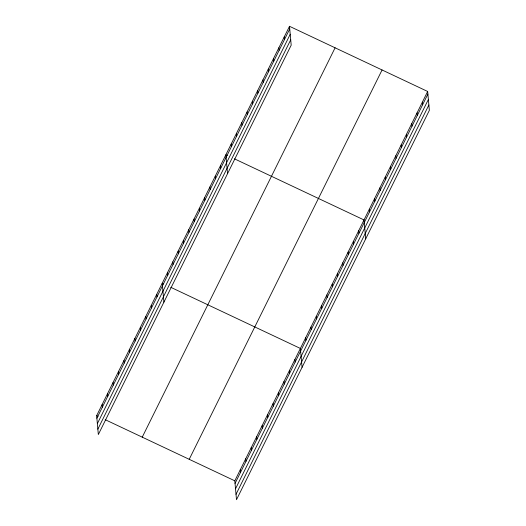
<?xml version="1.0" encoding="UTF-8"?>
<svg xmlns="http://www.w3.org/2000/svg" width="526" height="526" viewBox="0 0 526 526"><rect width="100%" height="100%" fill="white"/><g stroke="black" fill="none" stroke-linecap="round" stroke-linejoin="round"><path stroke-width="0.79" d="M289.504 26.3L291.194 45.183L98.336 434.529L96.646 415.645L289.504 26.3L427.664 91.471L429.354 110.355L236.496 499.7L234.806 480.817L427.664 91.471M96.883 418.255L289.741 28.91M97.363 423.621L290.22 34.282M97.856 429.157L290.714 39.812M142.244 437.152L335.101 47.807M189.215 459.31L382.073 69.965M235.043 483.427L427.901 94.082M235.523 488.799L428.381 99.453M236.016 494.328L428.874 104.99M227.291 155.453L225.864 154.782L227.548 173.665M234.412 158.813L364.025 219.953L365.708 238.843M163.645 283.941L162.218 283.264L163.908 302.148M170.766 287.301L300.379 348.442L302.069 367.326M96.646 415.645L98.073 416.316M105.193 419.676L234.806 480.817M422.365 102.182L422.595 104.792M417.059 112.886L417.296 115.496M411.759 123.597L411.99 126.207M406.453 134.301L406.683 136.911M401.147 145.005L401.384 147.615M395.848 155.716L396.078 158.326M390.542 166.42L390.772 169.03M385.236 177.13L385.473 179.741M379.936 187.835L380.167 190.445M374.63 198.545L374.86 201.156M369.324 209.249L369.561 211.86M358.719 230.664L358.956 233.274M353.419 241.368L353.65 243.979M348.113 252.079L348.343 254.689M342.807 262.783L343.044 265.393M337.508 273.494L337.738 276.104M332.202 284.198L332.432 286.808M326.896 294.902L327.133 297.512M321.596 305.613L321.827 308.223M316.29 316.317L316.527 318.927M310.984 327.027L311.221 329.638M284.204 37.004L284.435 39.614M305.685 337.731L305.915 340.342M278.898 47.715L279.135 50.325M273.599 58.419L273.829 61.029M294.915 359.468L295.152 362.079M268.293 69.13L268.523 71.74M289.451 370.501L289.681 373.112M262.987 79.834L263.224 82.444M283.987 381.534L284.218 384.144M257.687 90.544L257.918 93.148M278.524 392.567L278.754 395.177M252.381 101.248L252.611 103.859M247.075 111.953L247.312 114.563M273.06 403.593L273.29 406.203M241.776 122.663L242.006 125.273M267.596 414.626L267.826 417.236M236.47 133.367L236.707 135.978M262.132 425.659L262.362 428.269M231.164 144.078L231.401 146.688M256.668 436.692L256.898 439.302M251.198 447.725L251.435 450.335M220.558 165.493L220.795 168.096M245.734 458.751L245.971 461.361M215.259 176.197L215.489 178.807M240.27 469.784L240.507 472.394M209.953 186.901L210.183 189.511M204.647 197.612L204.884 200.222M199.347 208.316L199.578 210.926M194.041 219.026L194.272 221.637M188.735 229.73L188.972 232.341M183.436 240.441L183.666 243.051M178.13 251.145L178.367 253.756M172.824 261.849L173.061 264.46M167.524 272.56L167.755 275.17M156.755 294.297L156.991 296.907M151.291 305.33L151.521 307.94M145.827 316.363L146.057 318.973M140.363 327.389L140.593 329.999M134.899 338.422L135.129 341.032M129.435 349.455L129.666 352.065M123.972 360.488L124.202 363.098M118.508 371.52L118.738 374.124M113.037 382.547L113.274 385.157M107.574 393.579L107.81 396.19M102.11 404.612L102.346 407.223"/></g></svg>
